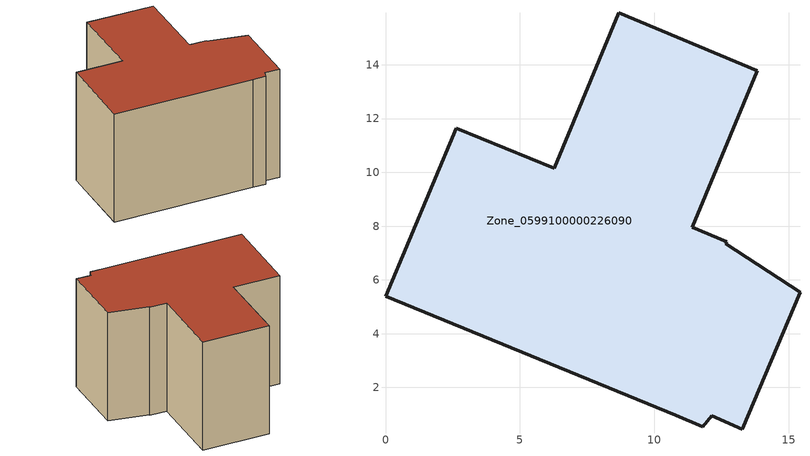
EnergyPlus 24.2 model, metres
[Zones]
Zone_0599100000226090
 floor ground (C_G): 12.13,0.95 11.81,0.54 10.79,0.96 0,5.4 2.63,11.64 6.27,10.15 8.67,15.95 13.83,13.79 11.41,7.96 12.7,7.42 12.66,7.35 15.42,5.55 13.28,0.43 z0
 wall outside (C_F): 2.63,11.64 0,5.4 10.79,0.96 11.81,0.54 12.13,0.95 13.28,0.43 15.42,5.55 12.66,7.35 12.7,7.42 11.41,7.96 13.83,13.79 8.67,15.95 6.27,10.15 2.63,11.64 z0:9.56
 roof outside (C_R): 13.28,0.43 15.42,5.55 12.66,7.35 12.7,7.42 11.41,7.96 13.83,13.79 8.67,15.95 6.27,10.15 2.63,11.64 0,5.4 10.79,0.96 11.81,0.54 12.13,0.95 z9.56
[BUILDING]
Pand.0599100000226090: North Axis=0; Terrain=City; Loads Convergence Tolerance Value=0.04; Temperature Convergence Tolerance Value=0.4; Solar Distribution=FullExterior; Maximum Number of Warmup Days=25; Minimum Number of Warmup Days=1
[Site:Location]
Rotterdam.The.Hague.AP_ZH_NLD Design_Conditions: Latitude=51.96; Longitude=4.45; Time Zone=1; Elevation=-4.5
[SITE:GROUNDTEMPERATURE:BUILDINGSURFACE]
18, 18, 18, 18, 18, 18, 18, 18, 18, 18, 18, 18
[MATERIAL] Thermal Absorptance=0.9; Solar Absorptance=0.7; Visible Absorptance=0.7
Name | Roughness | Thickness | Conductivity | Density | Specific Heat
G.TC.1946 | MediumSmooth | 0.15 | 1 | 540 | 1210
F.TC.1946 | Rough | 0.3 | 0.857143 | 1920 | 840
R.TC.1946 | MediumRough | 0.2 | 0.909091 | 1500 | 1000
[CONSTRUCTION]
C_G: G.TC.1946
C_F: F.TC.1946
C_R: R.TC.1946
[ZONE]
Zone_0599100000226090: Type=1; Multiplier=1; Ceiling Height=Autocalculate; Volume=Autocalculate; Floor Area=autocalculate; Part of Total Floor Area=Yes
[ZONEINFILTRATION:DESIGNFLOWRATE]
Infil_Zone_0599100000226090: Zone or ZoneList or Space or SpaceList=Zone_0599100000226090; Schedule=AlwaysOn; Design Flow Rate Calculation Method=Flow/Area; Flow Rate per Floor Area=0.003; Constant Term Coefficient=1; Temperature Term Coefficient=0; Velocity Term Coefficient=0; Velocity Squared Term Coefficient=0
[HVACTEMPLATE:ZONE:IDEALLOADSAIRSYSTEM]
Zone_0599100000226090: Maximum Heating Supply Air Temperature=50; Minimum Cooling Supply Air Temperature=13; Maximum Heating Supply Air Humidity Ratio=0.0156; Minimum Cooling Supply Air Humidity Ratio=0.0077; Heating Limit=NoLimit; Cooling Limit=NoLimit; Dehumidification Control Type=ConstantSensibleHeatRatio; Cooling Sensible Heat Ratio=0.7; Dehumidification Setpoint=60; Humidification Control Type=None; Humidification Setpoint=30; Outdoor Air Method=None; Outdoor Air Flow Rate per Person=0.00944; Outdoor Air Flow Rate per Zone Floor Area=0; Outdoor Air Flow Rate per Zone=0; Demand Controlled Ventilation Type=None; Outdoor Air Economizer Type=NoEconomizer; Heat Recovery Type=None; Sensible Heat Recovery Effectiveness=0.7; Latent Heat Recovery Effectiveness=0.65
[ZONECONTROL:THERMOSTAT]
ThermostatControl_Zone_0599100000226090: Zone or ZoneList=Zone_0599100000226090; Control Type Schedule=DualSetpointControlType; Control 1=Thermostat_Zone_0599100000226090; Temperature Difference Between Cutout And Setpoint=0
[THERMOSTATSETPOINT:DUALSETPOINT]
Thermostat_Zone_0599100000226090: Heating Setpoint Temperature Schedule=HeatingSetpoint_Zone_0599100000226090; Cooling Setpoint Temperature Schedule=CoolingSetpoint_Zone_0599100000226090
[SCHEDULE:COMPACT]
HeatingSetpoint_Zone_0599100000226090: Through: 12/31, For: AllDays, Until: 24:00, 21
CoolingSetpoint_Zone_0599100000226090: Through: 12/31, For: AllDays, Until: 24:00, 24
DualSetpointControlType: Through: 12/31, For: AllDays, Until: 24:00, 4
AlwaysOn: Through: 12/31, For: AllDays, Until: 24:00, 1
